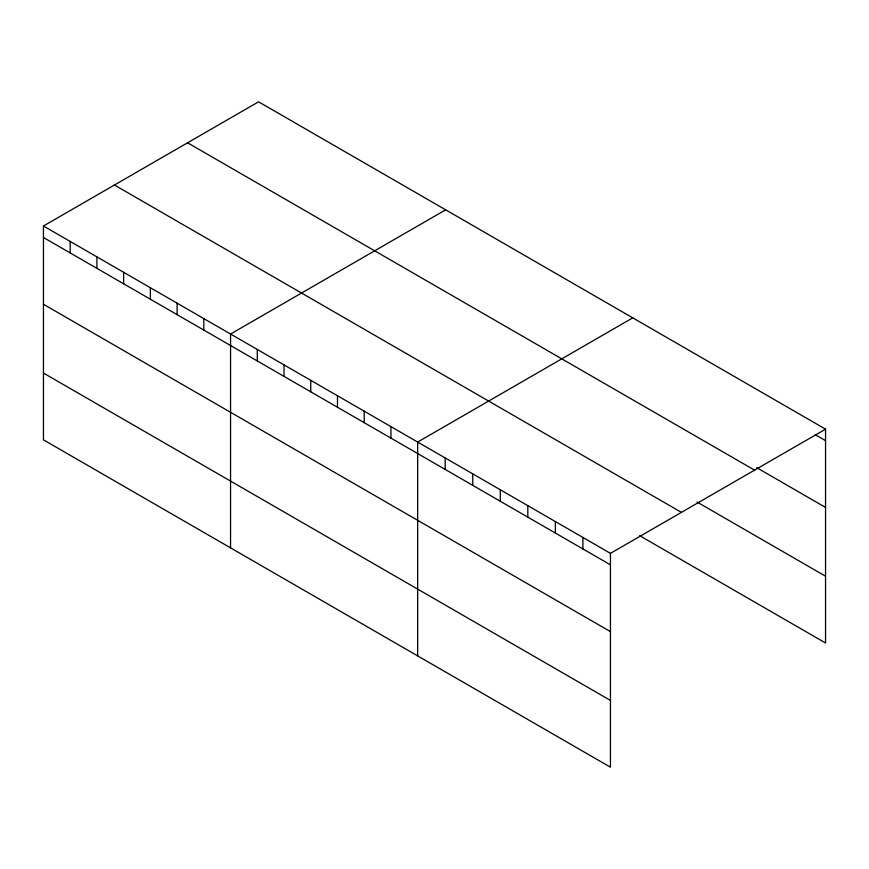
<?xml version="1.0" encoding="UTF-8"?>
<svg xmlns="http://www.w3.org/2000/svg" width="869" height="869" viewBox="0 0 869 869"><rect width="100%" height="100%" fill="white"/><g stroke="black" fill="none" stroke-linecap="round" stroke-linejoin="round"><path stroke-width="1.3" d="M43.45 226.005L610.44 553.357L610.44 767.186L43.45 439.844L43.45 226.005L258.56 101.814L825.55 429.156L825.55 642.995L639.66 535.673M445.667 209.831L230.557 334.033L230.557 547.861M632.773 317.858L417.663 442.049L417.663 655.889M610.44 553.357L825.55 429.156M815.22 434.685L825.55 440.648M756.703 467.674L825.55 507.42M187.574 142.798L754.564 470.14M697.036 502.021L825.55 576.223M114.436 185.021L681.426 512.373M43.45 237.487L610.44 564.839M43.45 304.269L610.44 631.611M43.45 373.062L610.44 700.414M582.903 537.455L582.903 548.936M555.356 521.552L555.356 533.045M527.82 505.649L527.82 517.142M500.283 489.758L500.283 501.239M472.747 473.855L472.747 485.337M445.2 457.952L445.2 469.445M390.931 426.625L390.931 438.106M364.209 411.189L364.209 422.671M337.476 395.753L337.476 407.246M310.744 380.329L310.744 391.81M284.011 364.893L284.011 376.375M257.289 349.457L257.289 360.95M203.824 318.597L203.824 330.079M177.102 303.162L177.102 314.654M150.37 287.737L150.37 299.218M123.637 272.301L123.637 283.783M96.904 256.866L96.904 268.358M70.183 241.441L70.183 252.922"/></g></svg>
